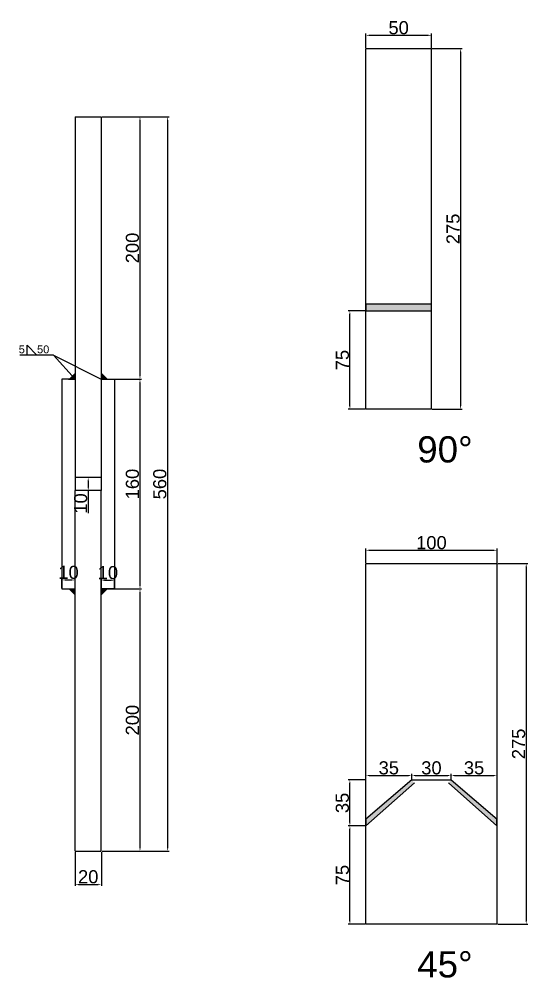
# Model space of a CAD drawing. Header units: millimetres. Extents: x 277 to 35015, y -7843 to 25622.
# Drawn here: x 2153 to 2541, y 712 to 1443 of the extents above; entities that cross this region are included whole.
import ezdxf

# ---------------------------------------------------------------- set-up
doc = ezdxf.new("R2010")
doc.units = ezdxf.units.MM
doc.layers.add('尺寸标注', color=6, linetype='Continuous')
doc.layers.add('焊缝', color=250, linetype='Continuous')
doc.styles.get("Standard").update_dxf_attribs({"font": 'arial.ttf'})
doc.dimstyles.new('ISO-25-JHF', dxfattribs={"dimtxt": 10, "dimasz": 2.5, "dimexe": 1.25, "dimexo": 0.625, "dimtad": 1, "dimtxsty": 'Standard', "dimcen": 2.5, "dimadec": 0, "dimazin": 0, "dimtfac": 1, "dimtmove": 0, "dimatfit": 3, "dimfxl": 1, "dimarcsym": 0})

# ---------------------------------------------------------------- blocks, each defined once
blk = doc.blocks.new('*D179')
at = {"layer": 'Defpoints', "color": 0, "transparency": 16777216}
for p in [(2467.06, 1430.72), (2417.06, 1420.59), (2467.06, 1420.59)]:
    blk.add_point(p, dxfattribs=at)
at = {"layer": '尺寸标注', "color": 0, "lineweight": -2, "transparency": 16777216}
for p, q in [((2417.06, 1421.21), (2417.06, 1431.97)), ((2419.56, 1430.72), (2464.56, 1430.72)), ((2467.06, 1421.21), (2467.06, 1431.97))]:
    blk.add_line(p, q, dxfattribs=at)
at = {"layer": '尺寸标注', "color": 0, "transparency": 16777216}
for points in [[(2419.56, 1431.14), (2419.56, 1430.31), (2417.06, 1430.72)], [(2464.56, 1431.14), (2464.56, 1430.31), (2467.06, 1430.72)]]:
    blk.add_solid(points, dxfattribs=at)
at = {"layer": '尺寸标注', "color": 0, "transparency": 16777216, "insert": (2442.06, 1436.46), "char_height": 10, "attachment_point": 5}
blk.add_mtext('50', dxfattribs=at)
blk = doc.blocks.new('*D180')
at = {"layer": 'Defpoints', "color": 0, "transparency": 16777216}
for p in [(2404.9, 1220.59), (2417.06, 1220.59), (2417.06, 1145.59)]:
    blk.add_point(p, dxfattribs=at)
at = {"layer": '尺寸标注', "color": 0, "lineweight": -2, "transparency": 16777216}
for p, q in [((2416.43, 1220.59), (2403.65, 1220.59)), ((2404.9, 1148.09), (2404.9, 1218.09)), ((2416.43, 1145.59), (2403.65, 1145.59))]:
    blk.add_line(p, q, dxfattribs=at)
at = {"layer": '尺寸标注', "color": 0, "transparency": 16777216}
for points in [[(2404.48, 1218.09), (2405.32, 1218.09), (2404.9, 1220.59)], [(2404.48, 1148.09), (2405.32, 1148.09), (2404.9, 1145.59)]]:
    blk.add_solid(points, dxfattribs=at)
at = {"layer": '尺寸标注', "color": 0, "transparency": 16777216, "insert": (2399.19, 1183.09), "char_height": 10, "attachment_point": 5, "rotation": 90}
blk.add_mtext('75', dxfattribs=at)
blk = doc.blocks.new('*D181')
at = {"layer": 'Defpoints', "color": 0, "transparency": 16777216}
for p in [(2467.06, 1420.59), (2467.06, 1145.59), (2489.31, 1145.59)]:
    blk.add_point(p, dxfattribs=at)
at = {"layer": '尺寸标注', "color": 0, "lineweight": -2, "transparency": 16777216}
for p, q in [((2467.68, 1420.59), (2490.56, 1420.59)), ((2489.31, 1418.09), (2489.31, 1148.09)), ((2467.68, 1145.59), (2490.56, 1145.59))]:
    blk.add_line(p, q, dxfattribs=at)
at = {"layer": '尺寸标注', "color": 0, "transparency": 16777216}
for points in [[(2488.89, 1418.09), (2489.73, 1418.09), (2489.31, 1420.59)], [(2488.89, 1148.09), (2489.73, 1148.09), (2489.31, 1145.59)]]:
    blk.add_solid(points, dxfattribs=at)
at = {"layer": '尺寸标注', "color": 0, "transparency": 16777216, "insert": (2483.58, 1283.09), "char_height": 10, "attachment_point": 5, "rotation": 90}
blk.add_mtext('275', dxfattribs=at)
blk = doc.blocks.new('*D184')
at = {"layer": 'Defpoints', "color": 0, "transparency": 16777216}
for p in [(2517.06, 1038.09), (2417.06, 1027.96), (2517.06, 1027.96)]:
    blk.add_point(p, dxfattribs=at)
at = {"layer": '尺寸标注', "color": 0, "lineweight": -2, "transparency": 16777216}
for p, q in [((2417.06, 1028.58), (2417.06, 1039.34)), ((2419.56, 1038.09), (2514.56, 1038.09)), ((2517.06, 1028.58), (2517.06, 1039.34))]:
    blk.add_line(p, q, dxfattribs=at)
at = {"layer": '尺寸标注', "color": 0, "transparency": 16777216}
for points in [[(2419.56, 1038.51), (2419.56, 1037.68), (2417.06, 1038.09)], [(2514.56, 1038.51), (2514.56, 1037.68), (2517.06, 1038.09)]]:
    blk.add_solid(points, dxfattribs=at)
at = {"layer": '尺寸标注', "color": 0, "transparency": 16777216, "insert": (2467.06, 1043.82), "char_height": 10, "attachment_point": 5}
blk.add_mtext('100', dxfattribs=at)
blk = doc.blocks.new('*D185')
at = {"layer": 'Defpoints', "color": 0, "transparency": 16777216}
for p in [(2404.9, 827.96), (2417.06, 827.96), (2417.06, 752.96)]:
    blk.add_point(p, dxfattribs=at)
at = {"layer": '尺寸标注', "color": 0, "lineweight": -2, "transparency": 16777216}
for p, q in [((2416.43, 827.96), (2403.65, 827.96)), ((2404.9, 755.46), (2404.9, 825.46)), ((2416.43, 752.96), (2403.65, 752.96))]:
    blk.add_line(p, q, dxfattribs=at)
at = {"layer": '尺寸标注', "color": 0, "transparency": 16777216}
for points in [[(2404.48, 825.46), (2405.32, 825.46), (2404.9, 827.96)], [(2404.48, 755.46), (2405.32, 755.46), (2404.9, 752.96)]]:
    blk.add_solid(points, dxfattribs=at)
at = {"layer": '尺寸标注', "color": 0, "transparency": 16777216, "insert": (2399.19, 790.46), "char_height": 10, "attachment_point": 5, "rotation": 90}
blk.add_mtext('75', dxfattribs=at)
blk = doc.blocks.new('*D186')
at = {"layer": 'Defpoints', "color": 0, "transparency": 16777216}
for p in [(2517.06, 1027.96), (2517.06, 752.96), (2539.31, 752.96)]:
    blk.add_point(p, dxfattribs=at)
at = {"layer": '尺寸标注', "color": 0, "lineweight": -2, "transparency": 16777216}
for p, q in [((2517.68, 1027.96), (2540.56, 1027.96)), ((2539.31, 1025.46), (2539.31, 755.46)), ((2517.68, 752.96), (2540.56, 752.96))]:
    blk.add_line(p, q, dxfattribs=at)
at = {"layer": '尺寸标注', "color": 0, "transparency": 16777216}
for points in [[(2538.89, 1025.46), (2539.73, 1025.46), (2539.31, 1027.96)], [(2538.89, 755.46), (2539.73, 755.46), (2539.31, 752.96)]]:
    blk.add_solid(points, dxfattribs=at)
at = {"layer": '尺寸标注', "color": 0, "transparency": 16777216, "insert": (2533.58, 890.46), "char_height": 10, "attachment_point": 5, "rotation": 90}
blk.add_mtext('275', dxfattribs=at)
blk = doc.blocks.new('*D187')
at = {"layer": 'Defpoints', "color": 0, "transparency": 16777216}
for p in [(2404.9, 862.96), (2417.06, 862.96), (2417.06, 827.96)]:
    blk.add_point(p, dxfattribs=at)
at = {"layer": '尺寸标注', "color": 0, "lineweight": -2, "transparency": 16777216}
for p, q in [((2416.43, 862.96), (2403.65, 862.96)), ((2404.9, 830.46), (2404.9, 860.46)), ((2416.43, 827.96), (2403.65, 827.96))]:
    blk.add_line(p, q, dxfattribs=at)
at = {"layer": '尺寸标注', "color": 0, "transparency": 16777216}
for points in [[(2404.48, 860.46), (2405.32, 860.46), (2404.9, 862.96)], [(2404.48, 830.46), (2405.32, 830.46), (2404.9, 827.96)]]:
    blk.add_solid(points, dxfattribs=at)
at = {"layer": '尺寸标注', "color": 0, "transparency": 16777216, "insert": (2399.16, 845.46), "char_height": 10, "attachment_point": 5, "rotation": 89.99989}
blk.add_mtext('35', dxfattribs=at)
blk = doc.blocks.new('*D188')
at = {"layer": 'Defpoints', "color": 0, "transparency": 16777216}
for p in [(2417.06, 862.96), (2452.06, 866.39), (2452.06, 862.96)]:
    blk.add_point(p, dxfattribs=at)
at = {"layer": '尺寸标注', "color": 0, "lineweight": -2, "transparency": 16777216}
for p, q in [((2417.06, 863.58), (2417.06, 867.64)), ((2419.56, 866.39), (2449.56, 866.39)), ((2452.06, 863.58), (2452.06, 867.64))]:
    blk.add_line(p, q, dxfattribs=at)
at = {"layer": '尺寸标注', "color": 0, "transparency": 16777216}
for points in [[(2419.56, 866.81), (2419.56, 865.98), (2417.06, 866.39)], [(2449.56, 866.81), (2449.56, 865.98), (2452.06, 866.39)]]:
    blk.add_solid(points, dxfattribs=at)
at = {"layer": '尺寸标注', "color": 0, "transparency": 16777216, "insert": (2434.56, 872.13), "char_height": 10, "attachment_point": 5}
blk.add_mtext('35', dxfattribs=at)
blk = doc.blocks.new('*D146')
at = {"layer": 'Defpoints', "color": 0, "transparency": 16777216}
for p in [(2452.06, 862.91), (2482.06, 866.39), (2482.06, 862.91)]:
    blk.add_point(p, dxfattribs=at)
at = {"layer": '尺寸标注', "color": 0, "lineweight": -2, "transparency": 16777216}
for p, q in [((2452.06, 863.53), (2452.06, 867.64)), ((2454.56, 866.39), (2479.56, 866.39)), ((2482.06, 863.53), (2482.06, 867.64))]:
    blk.add_line(p, q, dxfattribs=at)
at = {"layer": '尺寸标注', "color": 0, "transparency": 16777216}
for points in [[(2454.56, 866.81), (2454.56, 865.98), (2452.06, 866.39)], [(2479.56, 866.81), (2479.56, 865.98), (2482.06, 866.39)]]:
    blk.add_solid(points, dxfattribs=at)
at = {"layer": '尺寸标注', "color": 0, "transparency": 16777216, "insert": (2467.06, 872.13), "char_height": 10, "attachment_point": 5}
blk.add_mtext('30', dxfattribs=at)
blk = doc.blocks.new('*D147')
at = {"layer": 'Defpoints', "color": 0, "transparency": 16777216}
for p in [(2482.06, 863.53), (2517.06, 866.39), (2517.06, 863.53)]:
    blk.add_point(p, dxfattribs=at)
at = {"layer": '尺寸标注', "color": 0, "lineweight": -2, "transparency": 16777216}
for p, q in [((2482.06, 864.16), (2482.06, 867.64)), ((2484.56, 866.39), (2514.56, 866.39)), ((2517.06, 864.16), (2517.06, 867.64))]:
    blk.add_line(p, q, dxfattribs=at)
at = {"layer": '尺寸标注', "color": 0, "transparency": 16777216}
for points in [[(2484.56, 866.81), (2484.56, 865.98), (2482.06, 866.39)], [(2514.56, 866.81), (2514.56, 865.98), (2517.06, 866.39)]]:
    blk.add_solid(points, dxfattribs=at)
at = {"layer": '尺寸标注', "color": 0, "transparency": 16777216, "insert": (2499.56, 872.13), "char_height": 10, "attachment_point": 5}
blk.add_mtext('35', dxfattribs=at)
blk = doc.blocks.new('*D176')
at = {"layer": 'Defpoints', "color": 0, "transparency": 16777216}
for p in [(2195.39, 808.57), (2215.39, 808.57), (2215.39, 783.37)]:
    blk.add_point(p, dxfattribs=at)
at = {"layer": '尺寸标注', "color": 0, "lineweight": -2, "transparency": 16777216}
for p, q in [((2195.39, 807.95), (2195.39, 782.12)), ((2215.39, 807.95), (2215.39, 782.12)), ((2197.89, 783.37), (2212.89, 783.37))]:
    blk.add_line(p, q, dxfattribs=at)
at = {"layer": '尺寸标注', "color": 0, "transparency": 16777216}
for points in [[(2197.89, 783.79), (2197.89, 782.96), (2195.39, 783.37)], [(2212.89, 783.79), (2212.89, 782.96), (2215.39, 783.37)]]:
    blk.add_solid(points, dxfattribs=at)
at = {"layer": '尺寸标注', "color": 0, "transparency": 16777216, "insert": (2205.39, 789.1), "char_height": 10, "attachment_point": 5}
blk.add_mtext('20', dxfattribs=at)
blk = doc.blocks.new('*D177')
at = {"layer": 'Defpoints', "color": 0, "transparency": 16777216}
for p in [(2195.39, 1015.45), (2185.39, 1008.57), (2195.39, 1008.57)]:
    blk.add_point(p, dxfattribs=at)
at = {"layer": '尺寸标注', "color": 0, "lineweight": -2, "transparency": 16777216}
for p, q in [((2185.39, 1009.2), (2185.39, 1016.7)), ((2195.39, 1009.2), (2195.39, 1016.7)), ((2187.89, 1015.45), (2192.89, 1015.45))]:
    blk.add_line(p, q, dxfattribs=at)
at = {"layer": '尺寸标注', "color": 0, "transparency": 16777216}
for points in [[(2187.89, 1015.87), (2187.89, 1015.04), (2185.39, 1015.45)], [(2192.89, 1015.87), (2192.89, 1015.04), (2195.39, 1015.45)]]:
    blk.add_solid(points, dxfattribs=at)
at = {"layer": '尺寸标注', "color": 0, "transparency": 16777216, "insert": (2190.39, 1021.18), "char_height": 10, "attachment_point": 5}
blk.add_mtext('10', dxfattribs=at)
blk = doc.blocks.new('*D178')
at = {"layer": 'Defpoints', "color": 0, "transparency": 16777216}
for p in [(2225.39, 1015.24), (2215.39, 1008.57), (2225.39, 1008.57)]:
    blk.add_point(p, dxfattribs=at)
at = {"layer": '尺寸标注', "color": 0, "lineweight": -2, "transparency": 16777216}
for p, q in [((2215.39, 1009.2), (2215.39, 1016.49)), ((2225.39, 1009.2), (2225.39, 1016.49)), ((2217.89, 1015.24), (2222.89, 1015.24))]:
    blk.add_line(p, q, dxfattribs=at)
at = {"layer": '尺寸标注', "color": 0, "transparency": 16777216}
for points in [[(2217.89, 1015.66), (2217.89, 1014.82), (2215.39, 1015.24)], [(2222.89, 1015.66), (2222.89, 1014.82), (2225.39, 1015.24)]]:
    blk.add_solid(points, dxfattribs=at)
at = {"layer": '尺寸标注', "color": 0, "transparency": 16777216, "insert": (2220.39, 1020.97), "char_height": 10, "attachment_point": 5}
blk.add_mtext('10', dxfattribs=at)
blk = doc.blocks.new('*D164')
at = {"layer": 'Defpoints', "color": 0, "transparency": 16777216}
for p in [(2215.39, 1368.57), (2215.39, 1168.57), (2244.85, 1168.57)]:
    blk.add_point(p, dxfattribs=at)
at = {"layer": '尺寸标注', "color": 0, "lineweight": -2, "transparency": 16777216}
for p, q in [((2216.01, 1368.57), (2246.1, 1368.57)), ((2244.85, 1366.07), (2244.85, 1171.07)), ((2216.01, 1168.57), (2246.1, 1168.57))]:
    blk.add_line(p, q, dxfattribs=at)
at = {"layer": '尺寸标注', "color": 0, "transparency": 16777216}
for points in [[(2244.44, 1366.07), (2245.27, 1366.07), (2244.85, 1368.57)], [(2244.44, 1171.07), (2245.27, 1171.07), (2244.85, 1168.57)]]:
    blk.add_solid(points, dxfattribs=at)
at = {"layer": '尺寸标注', "color": 0, "transparency": 16777216, "insert": (2239.12, 1268.57), "char_height": 10, "attachment_point": 5, "rotation": 90}
blk.add_mtext('200', dxfattribs=at)
blk = doc.blocks.new('*D165')
at = {"layer": 'Defpoints', "color": 0, "transparency": 16777216}
for p in [(2225.39, 1168.57), (2225.39, 1008.57), (2244.85, 1008.57)]:
    blk.add_point(p, dxfattribs=at)
at = {"layer": '尺寸标注', "color": 0, "lineweight": -2, "transparency": 16777216}
for p, q in [((2226.01, 1168.57), (2246.1, 1168.57)), ((2244.85, 1166.07), (2244.85, 1011.07)), ((2226.01, 1008.57), (2246.1, 1008.57))]:
    blk.add_line(p, q, dxfattribs=at)
at = {"layer": '尺寸标注', "color": 0, "transparency": 16777216}
for points in [[(2244.44, 1166.07), (2245.27, 1166.07), (2244.85, 1168.57)], [(2244.44, 1011.07), (2245.27, 1011.07), (2244.85, 1008.57)]]:
    blk.add_solid(points, dxfattribs=at)
at = {"layer": '尺寸标注', "color": 0, "transparency": 16777216, "insert": (2239.12, 1088.57), "char_height": 10, "attachment_point": 5, "rotation": 90}
blk.add_mtext('160', dxfattribs=at)
blk = doc.blocks.new('*D166')
at = {"layer": 'Defpoints', "color": 0, "transparency": 16777216}
for p in [(2215.39, 1008.57), (2215.39, 808.57), (2244.85, 808.57)]:
    blk.add_point(p, dxfattribs=at)
at = {"layer": '尺寸标注', "color": 0, "lineweight": -2, "transparency": 16777216}
for p, q in [((2216.01, 1008.57), (2246.1, 1008.57)), ((2244.85, 1006.07), (2244.85, 811.07)), ((2216.01, 808.57), (2246.1, 808.57))]:
    blk.add_line(p, q, dxfattribs=at)
at = {"layer": '尺寸标注', "color": 0, "transparency": 16777216}
for points in [[(2244.44, 1006.07), (2245.27, 1006.07), (2244.85, 1008.57)], [(2244.44, 811.07), (2245.27, 811.07), (2244.85, 808.57)]]:
    blk.add_solid(points, dxfattribs=at)
at = {"layer": '尺寸标注', "color": 0, "transparency": 16777216, "insert": (2239.12, 908.57), "char_height": 10, "attachment_point": 5, "rotation": 90}
blk.add_mtext('200', dxfattribs=at)
blk = doc.blocks.new('*D125')
at = {"layer": 'Defpoints', "color": 0, "transparency": 16777216}
for p in [(2216.01, 1368.57), (2216.01, 808.57), (2265.73, 808.57)]:
    blk.add_point(p, dxfattribs=at)
at = {"layer": '尺寸标注', "color": 0, "lineweight": -2, "transparency": 16777216}
for p, q in [((2216.64, 1368.57), (2266.98, 1368.57)), ((2265.73, 1366.07), (2265.73, 811.07)), ((2216.64, 808.57), (2266.98, 808.57))]:
    blk.add_line(p, q, dxfattribs=at)
at = {"layer": '尺寸标注', "color": 0, "transparency": 16777216}
for points in [[(2265.31, 1366.07), (2266.14, 1366.07), (2265.73, 1368.57)], [(2265.31, 811.07), (2266.14, 811.07), (2265.73, 808.57)]]:
    blk.add_solid(points, dxfattribs=at)
at = {"layer": '尺寸标注', "color": 0, "transparency": 16777216, "insert": (2260, 1088.57), "char_height": 10, "attachment_point": 5, "rotation": 90}
blk.add_mtext('560', dxfattribs=at)
blk = doc.blocks.new('*D167')
at = {"layer": 'Defpoints', "color": 0, "transparency": 16777216}
for p in [(2215.39, 1093.57), (2205.39, 1083.57), (2215.39, 1083.57)]:
    blk.add_point(p, dxfattribs=at)
at = {"layer": '尺寸标注', "color": 0, "lineweight": -2, "transparency": 16777216}
for p, q in [((2214.76, 1093.57), (2204.14, 1093.57)), ((2205.39, 1091.07), (2205.39, 1086.07)), ((2214.76, 1083.57), (2204.14, 1083.57)), ((2205.39, 1083.57), (2205.39, 1066.47))]:
    blk.add_line(p, q, dxfattribs=at)
at = {"layer": '尺寸标注', "color": 0, "transparency": 16777216}
for points in [[(2204.97, 1091.07), (2205.8, 1091.07), (2205.39, 1093.57)], [(2204.97, 1086.07), (2205.8, 1086.07), (2205.39, 1083.57)]]:
    blk.add_solid(points, dxfattribs=at)
at = {"layer": '尺寸标注', "color": 0, "transparency": 16777216, "insert": (2199.65, 1073.77), "char_height": 10, "attachment_point": 5, "rotation": 90}
blk.add_mtext('10', dxfattribs=at)

msp = doc.modelspace()

# ---------------------------------------------------------------- hatches: boundary and pattern name
at = {"layer": '焊缝'}
h = msp.add_hatch(color=250, dxfattribs=at)
h.dxf.hatch_style = 1
h.paths.add_polyline_path([(2417.056, 1225.688), (2417.056, 1220.688), (2467.056, 1220.688), (2467.051, 1225.688)])
h = msp.add_hatch(color=250, dxfattribs=at)
h.dxf.hatch_style = 1
h.paths.add_polyline_path([(2195.386, 1173.57), (2190.386, 1168.57), (2195.386, 1168.57)])
h = msp.add_hatch(color=250, dxfattribs=at)
h.dxf.hatch_style = 1
h.paths.add_polyline_path([(2215.386, 1173.57), (2220.386, 1168.57), (2215.386, 1168.57)])
h = msp.add_hatch(color=250, dxfattribs=at)
h.dxf.hatch_style = 1
h.paths.add_polyline_path([(2195.386, 1003.57), (2190.386, 1008.57), (2195.386, 1008.57)])
h = msp.add_hatch(color=250, dxfattribs=at)
h.dxf.hatch_style = 1
h.paths.add_polyline_path([(2215.386, 1003.57), (2220.386, 1008.57), (2215.386, 1008.57)])
h = msp.add_hatch(color=250, dxfattribs=at)
h.dxf.hatch_style = 1
h.paths.add_polyline_path([(2417.056, 833.057), (2417.056, 827.955), (2454.073, 860.743), (2452.056, 862.995)])
h = msp.add_hatch(color=250, dxfattribs=at)
h.dxf.hatch_style = 1
h.paths.add_polyline_path([(2517.056, 833.057), (2517.056, 827.955), (2480.04, 860.743), (2482.056, 862.995)])

# ---------------------------------------------------------------- linework, layer by layer
for p, q in [((2417.056, 1420.587), (2467.056, 1420.587)), ((2417.056, 1145.587), (2417.056, 1420.587)), ((2467.056, 1145.587), (2467.056, 1420.587)), ((2195.386, 1368.57), (2215.386, 1368.57)), ((2195.386, 1368.57), (2195.386, 1093.57)), ((2215.386, 1368.57), (2215.386, 1093.57)), ((2195.386, 1168.57), (2185.386, 1168.57)), ((2185.386, 1168.57), (2185.386, 1008.57)), ((2190.386, 1168.57), (2195.386, 1168.57)), ((2215.386, 1168.57), (2225.386, 1168.57)), ((2225.386, 1168.57), (2225.386, 1008.57)), ((2467.056, 1145.587), (2417.056, 1145.587)), ((2215.386, 1093.57), (2195.386, 1093.57)), ((2195.386, 1093.57), (2195.386, 1083.57)), ((2215.386, 1093.57), (2215.386, 1083.57)), ((2215.386, 1083.57), (2195.386, 1083.57)), ((2195.386, 808.57), (2195.386, 1083.57)), ((2215.386, 808.57), (2215.386, 1083.57)), ((2417.056, 1027.956), (2517.056, 1027.956)), ((2417.056, 752.956), (2417.056, 1027.956)), ((2517.056, 1027.956), (2517.056, 752.956)), ((2185.386, 1008.57), (2195.386, 1008.57)), ((2225.386, 1008.57), (2215.386, 1008.57)), ((2452.056, 862.995), (2482.056, 862.995)), ((2195.386, 808.57), (2215.386, 808.57)), ((2517.056, 752.956), (2417.056, 752.956))]:
    msp.add_line(p, q)
at = {"layer": '尺寸标注'}
for p, q in [((2158.881, 1186.76), (2158.881, 1194.524)), ((2158.881, 1194.524), (2166.113, 1186.76)), ((2178.994, 1186.76), (2153.231, 1186.76)), ((2195.386, 1168.57), (2178.994, 1186.76)), ((2178.994, 1186.76), (2215.386, 1168.57))]:
    msp.add_line(p, q, dxfattribs=at)
at = {"layer": '焊缝'}
for p, q in [((2417.051, 1225.688), (2417.023, 1220.688)), ((2467.051, 1225.688), (2417.051, 1225.688)), ((2417.056, 1220.688), (2467.056, 1220.688)), ((2467.056, 1220.688), (2467.051, 1225.688)), ((2452.056, 862.995), (2417.051, 833.057)), ((2482.056, 862.995), (2517.061, 833.057)), ((2417.056, 827.955), (2454.073, 860.743)), ((2517.056, 827.955), (2480.04, 860.743)), ((2417.051, 833.057), (2417.023, 828.057)), ((2517.056, 828.057), (2517.051, 833.057))]:
    msp.add_line(p, q, dxfattribs=at)

# ---------------------------------------------------------------- texts
at = {"char_height": 20, "attachment_point": 1}
for s, insert in [('90° ', (2456.284, 1125.016)), ('45° ', (2456.284, 732.385))]:
    msp.add_mtext_dynamic_manual_height_columns(s, width=70.10425, gutter_width=12.5, heights=[0], dxfattribs=dict(at, insert=insert))
at = {"layer": '尺寸标注', "insert": (2152.411, 1194.277), "char_height": 6, "attachment_point": 1}
msp.add_mtext_dynamic_manual_height_columns('5    50', width=68.30832, gutter_width=12.5, heights=[0], dxfattribs=at)

# ---------------------------------------------------------------- dimensions: what is measured, and where the dimension line sits
at = {"layer": '尺寸标注'}
for p1, p2, distance, picture, middle in [((2417.056, 1420.587), (2467.056, 1420.587), 10.138, '*D179', (2442.056, 1436.456)), ((2467.056, 1420.587), (2467.056, 1145.587), 22.254, '*D181', (2483.58, 1283.087)), ((2215.386, 1368.57), (2215.386, 1168.57), 29.467, '*D164', (2239.122, 1268.57)), ((2216.011, 1368.57), (2216.011, 808.57), 49.717, '*D125', (2259.997, 1088.57)), ((2417.056, 1145.587), (2417.056, 1220.587), 12.158, '*D180', (2399.188, 1183.087)), ((2225.386, 1168.57), (2225.386, 1008.57), 19.467, '*D165', (2239.122, 1088.57)), ((2215.386, 1093.57), (2215.386, 1083.57), -10, '*D167', (2199.655, 1073.77)), ((2417.056, 1027.956), (2517.056, 1027.956), 10.138, '*D184', (2467.056, 1043.825)), ((2517.056, 1027.956), (2517.056, 752.956), 22.254, '*D186', (2533.58, 890.456)), ((2215.386, 1008.57), (2215.386, 808.57), 29.467, '*D166', (2239.122, 908.57)), ((2417.056, 862.955), (2452.056, 862.955), 3.438, '*D188', (2434.556, 872.127)), ((2452.056, 862.909), (2482.056, 862.909), 3.484, '*D146', (2467.056, 872.127)), ((2482.056, 863.534), (2517.056, 863.534), 2.859, '*D147', (2499.556, 872.127)), ((2417.056, 827.955), (2417.057, 862.955), 12.158, '*D187', (2399.164, 845.455)), ((2417.056, 752.956), (2417.056, 827.956), 12.158, '*D185', (2399.188, 790.456))]:
    dim = msp.add_aligned_dim(p1=p1, p2=p2, distance=distance, dimstyle='ISO-25-JHF', dxfattribs=at)
    dim.commit()
    dim.dimension.update_dxf_attribs({"geometry": picture, "text_midpoint": middle})
for base, p1, p2, picture, middle in [((2195.386, 1015.453), (2185.386, 1008.57), (2195.386, 1008.57), '*D177', (2190.386, 1015.453)), ((2225.386, 1015.239), (2215.386, 1008.57), (2225.386, 1008.57), '*D178', (2220.386, 1015.239)), ((2215.386, 783.372), (2195.386, 808.57), (2215.386, 808.57), '*D176', (2205.386, 783.372))]:
    dim = msp.add_linear_dim(base=base, p1=p1, p2=p2, angle=0, dimstyle='ISO-25-JHF', dxfattribs=at)
    dim.commit()
    dim.dimension.update_dxf_attribs({"geometry": picture, "text_midpoint": middle, "dimtype": 161})

doc.saveas('drawing.dxf')
